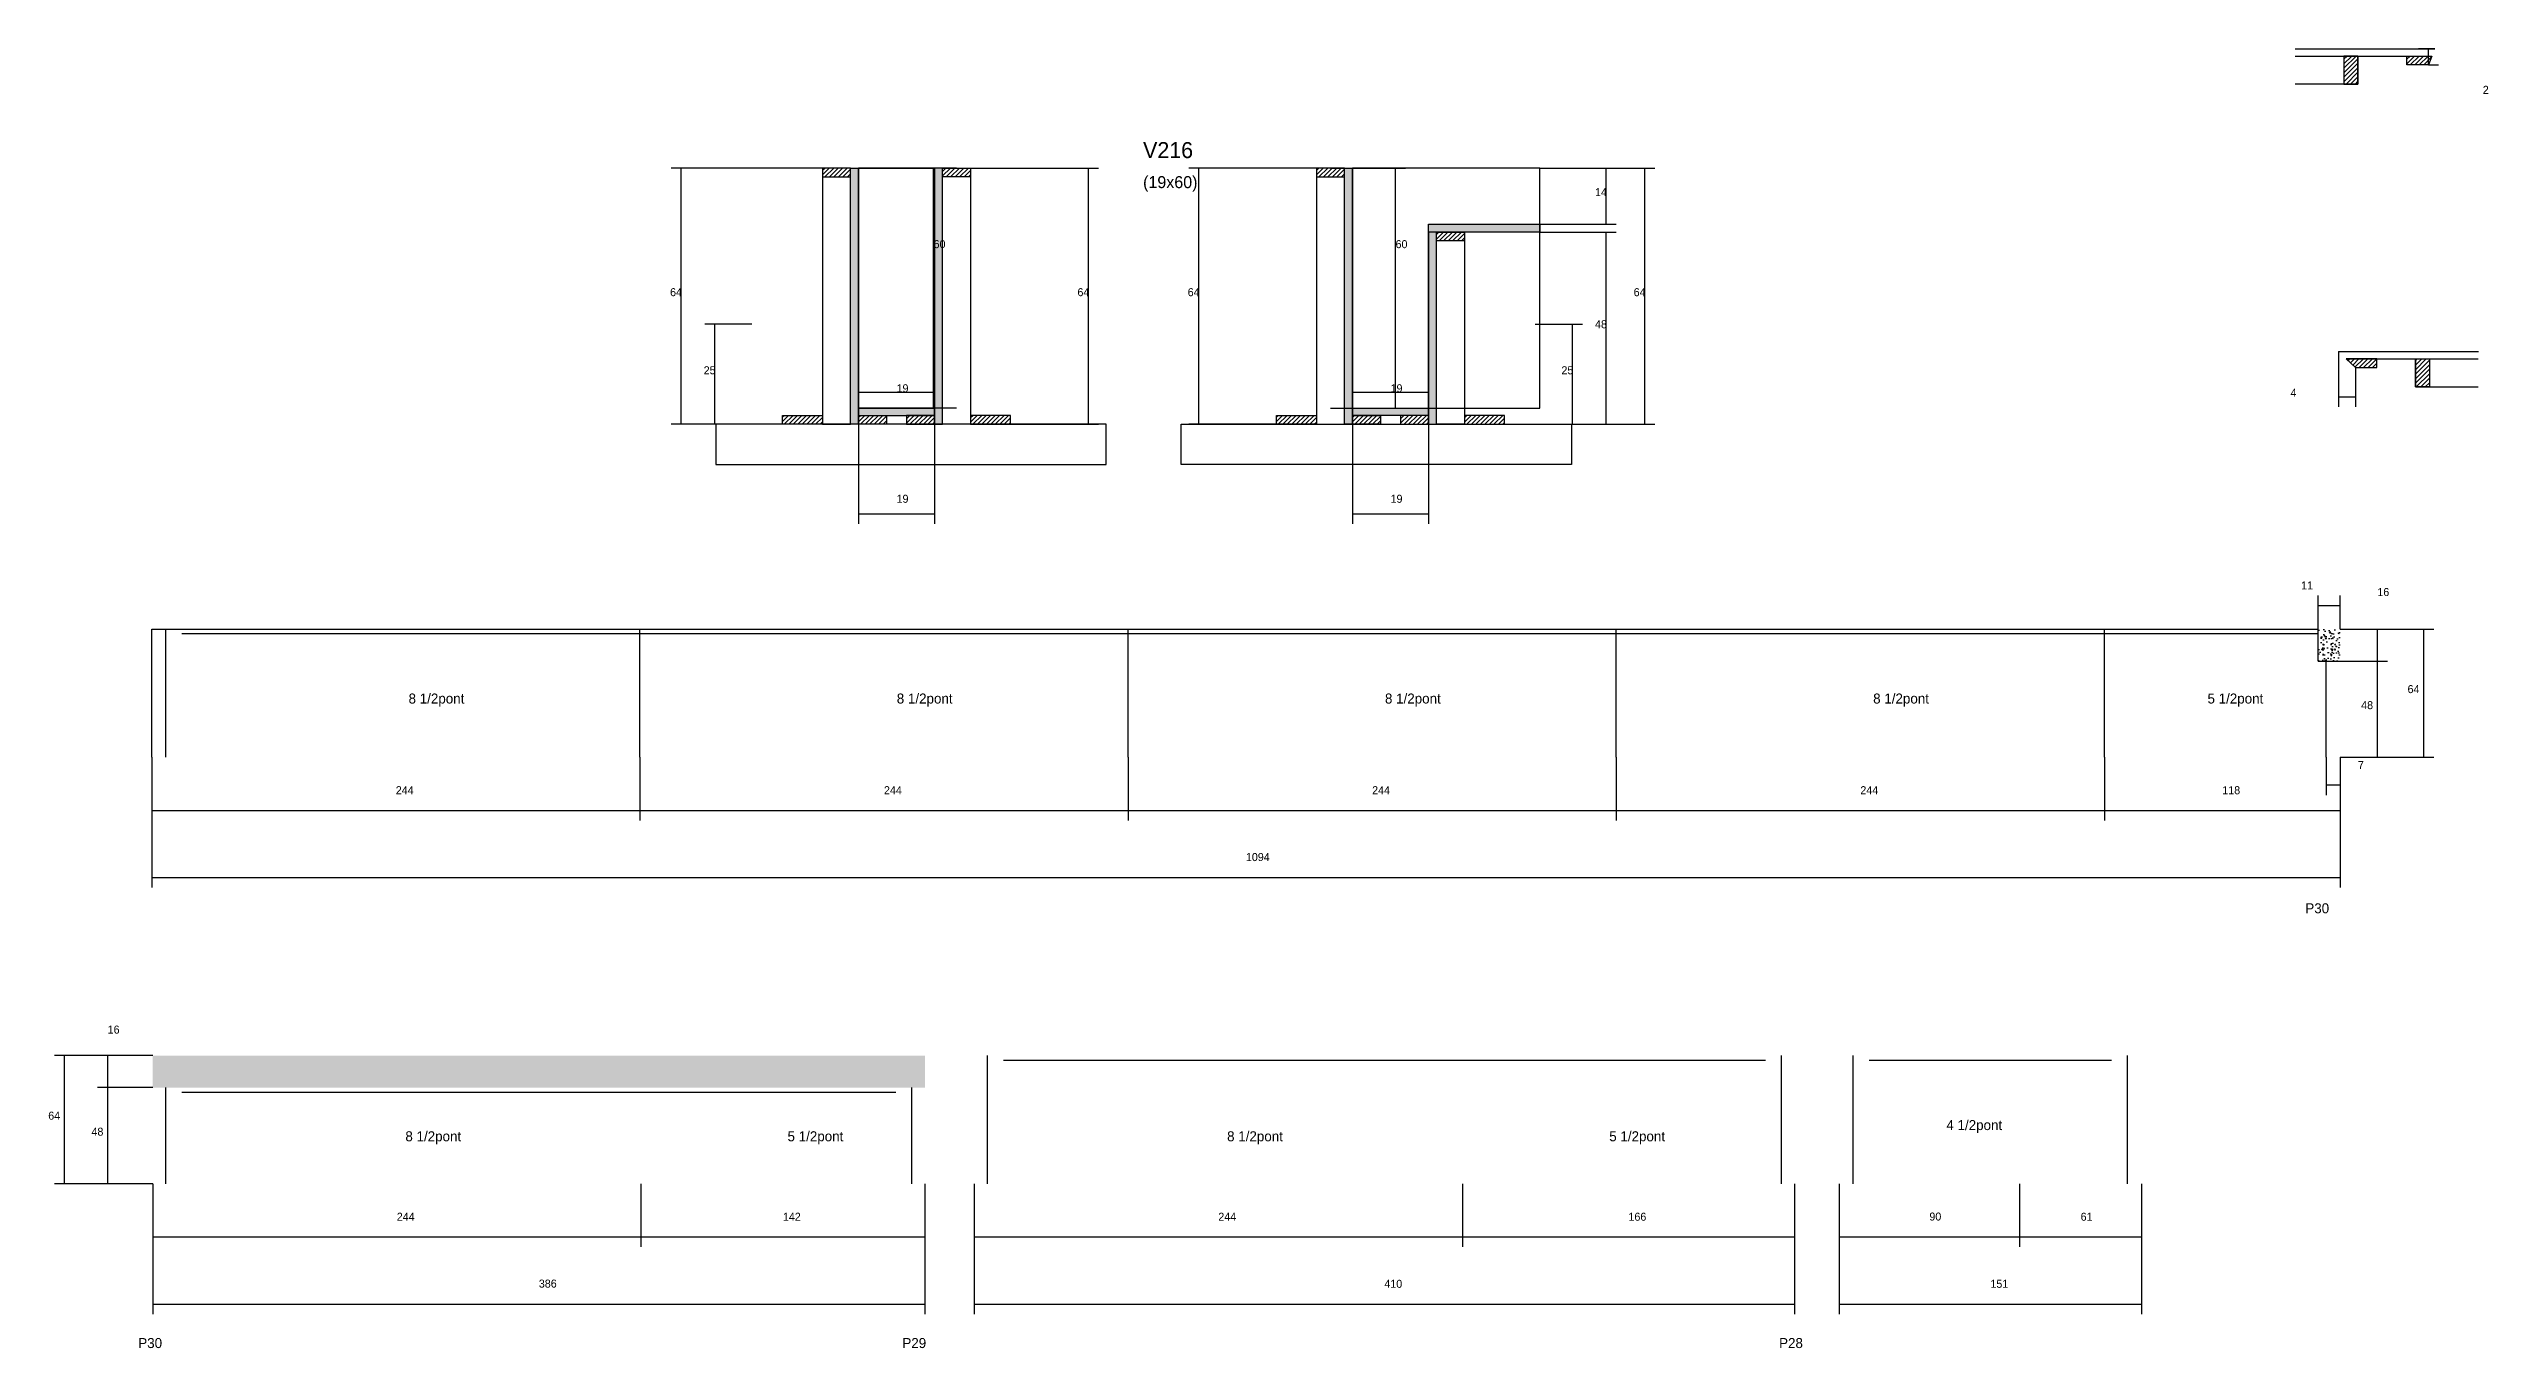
# Model space of a CAD drawing. Header units: metres. Extents: x 6030 to 7250, y 6730 to 8058.
# Drawn here: x 6030 to 7250, y 7409 to 8058 of the extents above; entities that cross this region are included whole.
import ezdxf

# ---------------------------------------------------------------- set-up
doc = ezdxf.new("R2010")
doc.units = ezdxf.units.M
for name, color, linetype in [('CONCRETO', 251, 'Continuous'), ('COTA', 4, 'Continuous'), ('Cota Seção (2x)', 4, 'Continuous'), ('Hachura', 253, 'Continuous'), ('Madeira', 126, 'Continuous'), ('NOMENCLATURA', 7, 'Continuous'), ('Painéis', 200, 'Continuous'), ('SARR_2.2x7', 40, 'Continuous'), ('Texto Seção', 7, 'Continuous')]:
    doc.layers.add(name, color=color, linetype=linetype)

msp = doc.modelspace()

# ---------------------------------------------------------------- hatches: boundary and pattern name
at = {"layer": 'COTA'}
h = msp.add_hatch(dxfattribs=at)
h.set_pattern_fill('AR-CONC', scale=0.03)
h.paths.add_polyline_path([(7175.5, 7768.3), (7164.5, 7768.3), (7164.5, 7752.3), (7175.5, 7752.3)])
h = msp.add_hatch(dxfattribs=at)
h.set_pattern_fill('AR-CONC', scale=0.03)
h.paths.add_polyline_path([(6468.2, 7539.2), (6468.2, 7555.2), (6468.2, 7555.2), (6082.2, 7555.2), (6082.2, 7555.2), (6082.2, 7539.2), (6082.2, 7539.2), (6468.2, 7539.2)])
at = {"layer": 'Hachura'}
h = msp.add_hatch(dxfattribs=at)
h.set_pattern_fill('ANSI31', scale=0.5)
h.paths.add_polyline_path([(7184.4, 8054.6), (7177.4, 8054.6), (7177.4, 8040.6), (7184.4, 8040.6)])
h = msp.add_hatch(dxfattribs=at)
h.set_pattern_fill('ANSI31', scale=0.5)
h.paths.add_polyline_path([(7221.4, 8054.6), (7219.6, 8050.2), (7219.6, 8050.2), (7208.8, 8050.2), (7208.8, 8050.2), (7208.8, 8054.6), (7208.8, 8054.6), (7221.4, 8054.6)])
h = msp.add_hatch(dxfattribs=at)
h.set_pattern_fill('ANSI31', scale=0.5)
h.paths.add_polyline_path([(6431, 7994.2), (6431, 7998.6), (6431, 7998.6), (6417, 7998.6), (6417, 7998.6), (6417, 7994.2), (6417, 7994.2), (6431, 7994.2)])
h = msp.add_hatch(color=8, dxfattribs=at)
h.dxf.hatch_style = 1
h.paths.add_polyline_path([(6431, 7998.6), (6435, 7998.6), (6435, 7998.6), (6435, 7870.6), (6435, 7870.6), (6431, 7870.6), (6431, 7870.6), (6431, 7998.6)])
h = msp.add_hatch(color=8, dxfattribs=at)
h.dxf.hatch_style = 1
h.paths.add_polyline_path([(6477, 7998.6), (6473, 7998.6), (6473, 7998.6), (6473, 7870.6), (6473, 7870.6), (6477, 7870.6), (6477, 7870.6), (6477, 7998.6)])
h = msp.add_hatch(dxfattribs=at)
h.set_pattern_fill('ANSI31', scale=0.5)
h.paths.add_polyline_path([(6477, 7994.2), (6477, 7998.6), (6477, 7998.6), (6491, 7998.6), (6491, 7998.6), (6491, 7994.2), (6491, 7994.2), (6477, 7994.2)])
h = msp.add_hatch(dxfattribs=at)
h.set_pattern_fill('ANSI31', scale=0.5)
h.paths.add_polyline_path([(6677.9, 7994.2), (6677.9, 7998.6), (6677.9, 7998.6), (6663.9, 7998.6), (6663.9, 7998.6), (6663.9, 7994.2), (6663.9, 7994.2), (6677.9, 7994.2)])
h = msp.add_hatch(color=8, dxfattribs=at)
h.dxf.hatch_style = 1
h.paths.add_polyline_path([(6677.9, 7998.6), (6681.9, 7998.6), (6681.9, 7998.6), (6681.9, 7870.6), (6681.9, 7870.6), (6677.9, 7870.6), (6677.9, 7870.6), (6677.9, 7998.6)])
h = msp.add_hatch(color=8, dxfattribs=at)
h.dxf.hatch_style = 1
h.paths.add_polyline_path([(6723.9, 7970.6), (6719.9, 7970.6), (6719.9, 7970.6), (6719.9, 7870.6), (6719.9, 7870.6), (6723.9, 7870.6), (6723.9, 7870.6), (6723.9, 7970.6)])
h = msp.add_hatch(color=8, dxfattribs=at)
h.dxf.hatch_style = 1
h.paths.add_polyline_path([(6719.9, 7966.6), (6719.9, 7970.6), (6719.9, 7970.6), (6775.5, 7970.6), (6775.5, 7970.6), (6775.5, 7966.6), (6775.5, 7966.6), (6719.9, 7966.6)])
h = msp.add_hatch(dxfattribs=at)
h.set_pattern_fill('ANSI31', scale=0.5)
h.paths.add_polyline_path([(6723.9, 7962.2), (6723.9, 7966.6), (6723.9, 7966.6), (6737.9, 7966.6), (6737.9, 7966.6), (6737.9, 7962.2), (6737.9, 7962.2), (6723.9, 7962.2)])
h = msp.add_hatch(dxfattribs=at)
h.set_pattern_fill('ANSI31', scale=0.5)
h.paths.add_polyline_path([(7178.5, 7903.3), (7183.1, 7898.9), (7183.1, 7898.9), (7193.9, 7898.9), (7193.9, 7898.9), (7193.9, 7903.3), (7193.9, 7903.3), (7178.5, 7903.3)])
h = msp.add_hatch(dxfattribs=at)
h.set_pattern_fill('ANSI31', scale=0.5)
h.paths.add_polyline_path([(7213.1, 7903.3), (7220.1, 7903.3), (7220.1, 7889.3), (7213.1, 7889.3)])
h = msp.add_hatch(color=8, dxfattribs=at)
h.dxf.hatch_style = 1
h.paths.add_polyline_path([(6473, 7875), (6473, 7878.6), (6473, 7878.6), (6435, 7878.6), (6435, 7878.6), (6435, 7875), (6435, 7875), (6473, 7875)])
h = msp.add_hatch(color=8, dxfattribs=at)
h.dxf.hatch_style = 1
h.paths.add_polyline_path([(6681.9, 7875), (6681.9, 7878.6), (6681.9, 7878.6), (6719.9, 7878.6), (6719.9, 7878.6), (6719.9, 7875), (6719.9, 7875), (6681.9, 7875)])
h = msp.add_hatch(dxfattribs=at)
h.set_pattern_fill('ANSI31', scale=0.5)
h.paths.add_polyline_path([(6397, 7870.6), (6397, 7875), (6397, 7875), (6417, 7875), (6417, 7875), (6417, 7870.6), (6417, 7870.6), (6397, 7870.6)])
h = msp.add_hatch(dxfattribs=at)
h.set_pattern_fill('ANSI31', scale=0.5)
h.paths.add_polyline_path([(6435, 7870.6), (6435, 7875), (6435, 7875), (6449, 7875), (6449, 7875), (6449, 7870.6), (6449, 7870.6), (6435, 7870.6)])
h = msp.add_hatch(dxfattribs=at)
h.set_pattern_fill('ANSI31', scale=0.5)
h.paths.add_polyline_path([(6473, 7870.6), (6473, 7875), (6473, 7875), (6459, 7875), (6459, 7875), (6459, 7870.6), (6459, 7870.6), (6473, 7870.6)])
h = msp.add_hatch(dxfattribs=at)
h.set_pattern_fill('ANSI31', scale=0.5)
h.paths.add_polyline_path([(6511, 7870.6), (6511, 7875), (6511, 7875), (6491, 7875), (6491, 7875), (6491, 7870.6), (6491, 7870.6), (6511, 7870.6)])
h = msp.add_hatch(dxfattribs=at)
h.set_pattern_fill('ANSI31', scale=0.5)
h.paths.add_polyline_path([(6643.9, 7870.6), (6643.9, 7875), (6643.9, 7875), (6663.9, 7875), (6663.9, 7875), (6663.9, 7870.6), (6663.9, 7870.6), (6643.9, 7870.6)])
h = msp.add_hatch(dxfattribs=at)
h.set_pattern_fill('ANSI31', scale=0.5)
h.paths.add_polyline_path([(6681.9, 7870.6), (6681.9, 7875), (6681.9, 7875), (6695.9, 7875), (6695.9, 7875), (6695.9, 7870.6), (6695.9, 7870.6), (6681.9, 7870.6)])
h = msp.add_hatch(dxfattribs=at)
h.set_pattern_fill('ANSI31', scale=0.5)
h.paths.add_polyline_path([(6719.9, 7870.6), (6719.9, 7875), (6719.9, 7875), (6705.9, 7875), (6705.9, 7875), (6705.9, 7870.6), (6705.9, 7870.6), (6719.9, 7870.6)])
h = msp.add_hatch(dxfattribs=at)
h.set_pattern_fill('ANSI31', scale=0.5)
h.paths.add_polyline_path([(6757.9, 7870.6), (6757.9, 7875), (6757.9, 7875), (6737.9, 7875), (6737.9, 7875), (6737.9, 7870.6), (6737.9, 7870.6), (6757.9, 7870.6)])

# ---------------------------------------------------------------- linework, layer by layer
at = {"layer": 'CONCRETO'}
for points in [[(6435, 7998.6), (6435, 7998.6), (6473, 7998.6), (6473, 7970.6), (6473, 7970.6), (6473, 7878.6), (6435, 7878.6), (6435, 7998.6)], [(6435, 7878.6), (6473, 7878.6), (6473, 7998.6), (6435, 7998.6)], [(6775.5, 7970.6), (6775.5, 7998.6), (6681.9, 7998.6), (6681.9, 7970.6), (6681.9, 7970.6), (6681.9, 7878.6), (6719.9, 7878.6), (6719.9, 7970.6)], [(6681.9, 7878.6), (6775.5, 7878.6), (6775.5, 7998.6), (6681.9, 7998.6)]]:
    msp.add_lwpolyline(points, close=True, dxfattribs=at)
at = {"layer": 'COTA'}
for p, q in [((7222.8, 8058.2), (7214.6, 8058.2)), ((7219.6, 8050.2), (7219.6, 8058.2)), ((7219.6, 8050.2), (7224.6, 8050.2)), ((6417, 7998.6), (6341.3, 7998.6)), ((6346.3, 7870.6), (6346.3, 7998.6)), ((6491, 7998.6), (6554.9, 7998.6)), ((6549.9, 7870.6), (6549.9, 7998.6)), ((6663.9, 7998.6), (6600, 7998.6)), ((6605, 7870.6), (6605, 7998.6)), ((6775.5, 7998.6), (6832.9, 7998.6)), ((6775.5, 7998.6), (6813.6, 7998.6)), ((6808.6, 7970.6), (6808.6, 7998.6)), ((6827.9, 7870.6), (6827.9, 7998.6)), ((6775.5, 7970.6), (6813.6, 7970.6)), ((6775.5, 7966.6), (6813.6, 7966.6)), ((6808.6, 7870.6), (6808.6, 7966.6)), ((6381.7, 7920.6), (6358.1, 7920.6)), ((6363.1, 7870.6), (6363.1, 7920.6)), ((6773.2, 7920.6), (6796.8, 7920.6)), ((6791.8, 7870.6), (6791.8, 7920.6)), ((7174.7, 7906.9), (7174.7, 7879.4)), ((7183.1, 7898.9), (7183.1, 7879.4)), ((7174.7, 7884.4), (7183.1, 7884.4)), ((6401.4, 7870.6), (6341.3, 7870.6)), ((6381.7, 7870.6), (6358.1, 7870.6)), ((6435, 7870.6), (6435, 7820.9)), ((6473, 7870.6), (6473, 7820.9)), ((6506.6, 7870.6), (6554.9, 7870.6)), ((6648.3, 7870.6), (6600, 7870.6)), ((6681.9, 7870.6), (6681.9, 7820.9)), ((6719.9, 7870.6), (6719.9, 7820.9)), ((6753.5, 7870.6), (6832.9, 7870.6)), ((6753.5, 7870.6), (6813.6, 7870.6)), ((6773.2, 7870.6), (6796.8, 7870.6)), ((6435, 7825.9), (6473, 7825.9)), ((6681.9, 7825.9), (6719.9, 7825.9)), ((6081.7, 7704.3), (6081.7, 7672.7)), ((6081.7, 7704.3), (6081.7, 7639.2)), ((6325.7, 7704.3), (6325.7, 7672.7)), ((6325.7, 7704.3), (6325.7, 7672.7)), ((6569.7, 7704.3), (6569.7, 7672.7)), ((6569.7, 7704.3), (6569.7, 7672.7)), ((6813.7, 7704.3), (6813.7, 7672.7)), ((6813.7, 7704.3), (6813.7, 7672.7)), ((7057.7, 7704.3), (7057.7, 7672.7)), ((7057.7, 7704.3), (7057.7, 7672.7)), ((7168.5, 7704.3), (7168.5, 7685.4)), ((7175.5, 7704.3), (7175.5, 7672.7)), ((7175.5, 7704.3), (7175.5, 7639.2)), ((7175.5, 7704.3), (7175.5, 7685.4)), ((7168.5, 7690.4), (7175.5, 7690.4)), ((6081.7, 7677.7), (6325.7, 7677.7)), ((6325.7, 7677.7), (6569.7, 7677.7)), ((6569.7, 7677.7), (6813.7, 7677.7)), ((6813.7, 7677.7), (7057.7, 7677.7)), ((7057.7, 7677.7), (7175.5, 7677.7)), ((6081.7, 7644.2), (7175.5, 7644.2)), ((6082.2, 7555.2), (6033.1, 7555.2)), ((6038.1, 7491.2), (6038.1, 7555.2)), ((6082.2, 7555.2), (6054.7, 7555.2)), ((6059.7, 7539.2), (6059.7, 7555.2)), ((6082.2, 7539.2), (6054.7, 7539.2)), ((6082.2, 7539.2), (6054.7, 7539.2)), ((6059.7, 7491.2), (6059.7, 7539.2)), ((6082.2, 7491.2), (6033.1, 7491.2)), ((6082.2, 7491.2), (6054.7, 7491.2)), ((6082.2, 7491.2), (6082.2, 7459.6)), ((6082.2, 7491.2), (6082.2, 7426.1)), ((6326.2, 7491.2), (6326.2, 7459.6)), ((6326.2, 7491.2), (6326.2, 7459.6)), ((6468.2, 7491.2), (6468.2, 7459.6)), ((6468.2, 7491.2), (6468.2, 7426.1)), ((6492.8, 7491.2), (6492.8, 7459.6)), ((6492.8, 7491.2), (6492.8, 7426.1)), ((6736.8, 7491.2), (6736.8, 7459.6)), ((6736.8, 7491.2), (6736.8, 7459.6)), ((6902.8, 7491.2), (6902.8, 7459.6)), ((6902.8, 7491.2), (6902.8, 7426.1)), ((6925.1, 7491.2), (6925.1, 7426.1)), ((7076.3, 7491.2), (7076.3, 7426.1)), ((6082.2, 7464.6), (6326.2, 7464.6)), ((6326.2, 7464.6), (6468.2, 7464.6)), ((6492.8, 7464.6), (6736.8, 7464.6)), ((6736.8, 7464.6), (6902.8, 7464.6)), ((6082.2, 7431.1), (6468.2, 7431.1)), ((6492.8, 7431.1), (6902.8, 7431.1)), ((6925.1, 7431.1), (7076.3, 7431.1))]:
    msp.add_line(p, q, dxfattribs=at)
at = {"layer": 'Cota Seção (2x)'}
for p, q in [((6484, 7998.6), (6467.5, 7998.6)), ((6472.5, 7878.6), (6472.5, 7998.6)), ((6670.9, 7998.6), (6708.4, 7998.6)), ((6703.4, 7878.6), (6703.4, 7998.6)), ((6435, 7870.6), (6435, 7891.6)), ((6473, 7870.6), (6473, 7891.6)), ((6681.9, 7870.6), (6681.9, 7891.6)), ((6719.9, 7870.6), (6719.9, 7891.6)), ((6435, 7886.6), (6473, 7886.6)), ((6484, 7878.6), (6467.5, 7878.6)), ((6670.9, 7878.6), (6708.4, 7878.6)), ((6681.9, 7886.6), (6719.9, 7886.6)), ((7164.5, 7768.3), (7164.5, 7785)), ((7164.5, 7780), (7175.5, 7780)), ((7175.5, 7768.3), (7175.5, 7785)), ((7175.5, 7768.3), (7199.1, 7768.3)), ((7175.5, 7768.3), (7222.3, 7768.3)), ((7194.1, 7752.3), (7194.1, 7768.3)), ((7217.3, 7704.3), (7217.3, 7768.3)), ((7175.5, 7752.3), (7199.1, 7752.3)), ((7175.5, 7752.3), (7199.1, 7752.3)), ((7194.1, 7704.3), (7194.1, 7752.3)), ((7175.5, 7704.3), (7199.1, 7704.3)), ((7175.5, 7704.3), (7222.3, 7704.3)), ((6925.1, 7491.2), (6925.1, 7459.6)), ((7015.3, 7491.2), (7015.3, 7459.6)), ((7015.3, 7491.2), (7015.3, 7459.6)), ((7076.3, 7491.2), (7076.3, 7459.6)), ((6925.1, 7464.6), (7015.3, 7464.6)), ((7015.3, 7464.6), (7076.3, 7464.6))]:
    msp.add_line(p, q, dxfattribs=at)
at = {"layer": 'Madeira'}
for points in [[(7184.4, 8054.6), (7184.4, 8040.6), (7153, 8040.6)], [(7213.1, 7903.3), (7213.1, 7889.3), (7244.5, 7889.3)]]:
    msp.add_lwpolyline(points, dxfattribs=at)
for points in [[(7184.4, 8040.6), (7184.4, 8054.6), (7177.4, 8054.6), (7177.4, 8040.6)], [(7208.8, 8054.6), (7221.4, 8054.6), (7219.6, 8050.2), (7208.8, 8050.2)], [(6431, 7994.2), (6431, 7998.6), (6417, 7998.6), (6417, 7994.2)], [(6431, 7998.6), (6417, 7998.6), (6417, 7870.6), (6431, 7870.6)], [(6477, 7994.2), (6477, 7998.6), (6491, 7998.6), (6491, 7994.2)], [(6477, 7998.6), (6491, 7998.6), (6491, 7870.6), (6477, 7870.6)], [(6677.9, 7994.2), (6677.9, 7998.6), (6663.9, 7998.6), (6663.9, 7994.2)], [(6677.9, 7998.6), (6663.9, 7998.6), (6663.9, 7870.6), (6677.9, 7870.6)], [(6723.9, 7962.2), (6723.9, 7966.6), (6737.9, 7966.6), (6737.9, 7962.2)], [(6723.9, 7966.6), (6737.9, 7966.6), (6737.9, 7870.6), (6723.9, 7870.6)], [(7193.9, 7903.3), (7178.5, 7903.3), (7183.1, 7898.9), (7193.9, 7898.9)], [(7213.1, 7889.3), (7213.1, 7903.3), (7220.1, 7903.3), (7220.1, 7889.3)], [(6363.6, 7850.6), (6558.7, 7850.6), (6558.7, 7870.6), (6363.6, 7870.6)], [(6397, 7870.6), (6397, 7875), (6417, 7875), (6417, 7870.6)], [(6435, 7870.6), (6435, 7875), (6449, 7875), (6449, 7870.6)], [(6473, 7870.6), (6473, 7875), (6459, 7875), (6459, 7870.6)], [(6511, 7870.6), (6511, 7875), (6491, 7875), (6491, 7870.6)], [(6791.4, 7850.6), (6596.2, 7850.6), (6596.2, 7870.6), (6791.4, 7870.6)], [(6643.9, 7870.6), (6643.9, 7875), (6663.9, 7875), (6663.9, 7870.6)], [(6681.9, 7870.6), (6681.9, 7875), (6695.9, 7875), (6695.9, 7870.6)], [(6719.9, 7870.6), (6719.9, 7875), (6705.9, 7875), (6705.9, 7870.6)], [(6757.9, 7870.6), (6757.9, 7875), (6737.9, 7875), (6737.9, 7870.6)]]:
    msp.add_lwpolyline(points, close=True, dxfattribs=at)
at = {"layer": 'Painéis'}
for p, q in [((7153, 8058.2), (7222.8, 8058.2)), ((7153, 8054.6), (7221.4, 8054.6)), ((6435, 7870.6), (6435, 7998.6)), ((6473, 7870.6), (6473, 7998.6)), ((6681.9, 7870.6), (6681.9, 7998.6)), ((6719.9, 7970.6), (6775.5, 7970.6)), ((6719.9, 7966.6), (6719.9, 7970.6)), ((6719.9, 7870.6), (6719.9, 7966.6)), ((6775.5, 7966.6), (6775.5, 7970.6)), ((7174.7, 7906.9), (7244.6, 7906.9)), ((7178.5, 7903.3), (7244.5, 7903.3)), ((6435, 7878.6), (6473, 7878.6)), ((6435, 7875), (6435, 7878.6)), ((6473, 7875), (6473, 7878.6)), ((6681.9, 7878.6), (6719.9, 7878.6)), ((6681.9, 7875), (6681.9, 7878.6)), ((6719.9, 7875), (6719.9, 7878.6)), ((6081.7, 7768.3), (7164.5, 7768.3)), ((6081.7, 7704.3), (6081.7, 7768.3)), ((6325.7, 7704.3), (6325.7, 7768.3)), ((6569.7, 7704.3), (6569.7, 7768.3)), ((6813.7, 7704.3), (6813.7, 7768.3)), ((7057.7, 7704.3), (7057.7, 7768.3)), ((7164.5, 7752.3), (7164.5, 7768.3)), ((7164.5, 7752.3), (7175.5, 7752.3))]:
    msp.add_line(p, q, dxfattribs=at)
for points in [[(6431, 7998.6), (6435, 7998.6), (6435, 7870.6), (6431, 7870.6)], [(6477, 7998.6), (6473, 7998.6), (6473, 7870.6), (6477, 7870.6)], [(6677.9, 7998.6), (6681.9, 7998.6), (6681.9, 7870.6), (6677.9, 7870.6)], [(6719.9, 7966.6), (6719.9, 7970.6), (6775.5, 7970.6), (6775.5, 7966.6)], [(6723.9, 7966.6), (6719.9, 7966.6), (6719.9, 7870.6), (6723.9, 7870.6)], [(6473, 7875), (6473, 7878.6), (6435, 7878.6), (6435, 7875)], [(6681.9, 7875), (6681.9, 7878.6), (6719.9, 7878.6), (6719.9, 7875)]]:
    msp.add_lwpolyline(points, close=True, dxfattribs=at)
at = {"layer": 'SARR_2.2x7'}
for p, q in [((6088.7, 7704.3), (6088.7, 7768.3)), ((6096.7, 7766.1), (6325.7, 7766.1)), ((6325.7, 7766.1), (6569.7, 7766.1)), ((6569.7, 7766.1), (6813.7, 7766.1)), ((6813.7, 7766.1), (7057.7, 7766.1)), ((7057.7, 7766.1), (7164.5, 7766.1)), ((7168.5, 7704.3), (7168.5, 7752.3)), ((6499.4, 7491.2), (6499.4, 7555.2)), ((6507.4, 7553), (6736.8, 7553)), ((6736.8, 7553), (6888.3, 7553)), ((6896.3, 7491.2), (6896.3, 7555.2)), ((6932.1, 7491.2), (6932.1, 7555.2)), ((6940.1, 7553), (7015.3, 7553)), ((7015.3, 7553), (7061.3, 7553)), ((7069.3, 7491.2), (7069.3, 7555.2)), ((6088.7, 7491.2), (6088.7, 7539.2)), ((6096.7, 7537), (6326.2, 7537)), ((6326.2, 7537), (6453.6, 7537)), ((6461.6, 7491.2), (6461.6, 7539.2))]:
    msp.add_line(p, q, dxfattribs=at)

# ---------------------------------------------------------------- texts
at = {"layer": 'COTA'}
for s, p in [('2', (7246.8, 8035.7)), ('14', (6803.1, 7984.6)), ('64', (6340.8, 7934.6)), ('64', (6544.4, 7934.6)), ('64', (6599.5, 7934.6)), ('64', (6822.4, 7934.6)), ('48', (6803.1, 7918.6)), ('25', (6357.6, 7895.6)), ('25', (6786.3, 7895.6)), ('4', (7150.7, 7884.4)), ('19', (6454, 7831.4)), ('19', (6700.9, 7831.4)), ('7', (7184.4, 7698.4)), ('244', (6203.7, 7685.8)), ('244', (6447.7, 7685.8)), ('244', (6691.7, 7685.8)), ('244', (6935.7, 7685.8)), ('118', (7116.6, 7685.8)), ('1094', (6628.6, 7652.4)), ('16', (6059.7, 7566.2)), ('64', (6030, 7523.2)), ('48', (6051.6, 7515.2)), ('244', (6204.2, 7472.7)), ('142', (6397.2, 7472.7)), ('244', (6614.8, 7472.7)), ('166', (6819.8, 7472.7)), ('386', (6275.2, 7439.3)), ('410', (6697.8, 7439.2)), ('151', (7000.7, 7439.2))]:
    msp.add_text(s, height=4, dxfattribs=at).set_placement(p)
at = {"layer": 'Cota Seção (2x)'}
for s, p in [('60', (6472.5, 7958.6)), ('60', (6703.4, 7958.6)), ('19', (6454, 7886.6)), ('19', (6700.9, 7886.6)), ('11', (7156, 7788.1)), ('16', (7194.1, 7784.8)), ('48', (7186, 7728.3)), ('64', (7209.2, 7736.3)), ('90', (6970.2, 7472.8)), ('61', (7045.8, 7472.7))]:
    msp.add_text(s, height=4, dxfattribs=at).set_placement(p)
at = {"layer": 'NOMENCLATURA'}
for s, p in [('8 1/2pont', (6210.1, 7731.1)), ('8 1/2pont', (6454.1, 7731.1)), ('8 1/2pont', (6698.1, 7731.1)), ('8 1/2pont', (6942.1, 7731.1)), ('5 1/2pont', (7109.2, 7731.1)), ('P30', (7158.1, 7626.3)), ('4 1/2pont', (6978.7, 7518)), ('8 1/2pont', (6208.5, 7512.4)), ('5 1/2pont', (6399.5, 7512.4)), ('8 1/2pont', (6619.2, 7512.4)), ('5 1/2pont', (6810.2, 7512.4)), ('P30', (6075, 7409.1)), ('P29', (6456.9, 7409.1)), ('P28', (6895.1, 7409.1))]:
    msp.add_text(s, height=5, dxfattribs=at).set_placement(p)
at = {"layer": 'Texto Seção'}
for s, height, p in [('V216', 8, (6577.2, 8003.6)), ('(19x60)', 6, (6577.2, 7988.6))]:
    msp.add_text(s, height=height, dxfattribs=at).set_placement(p)

doc.saveas('drawing.dxf')
